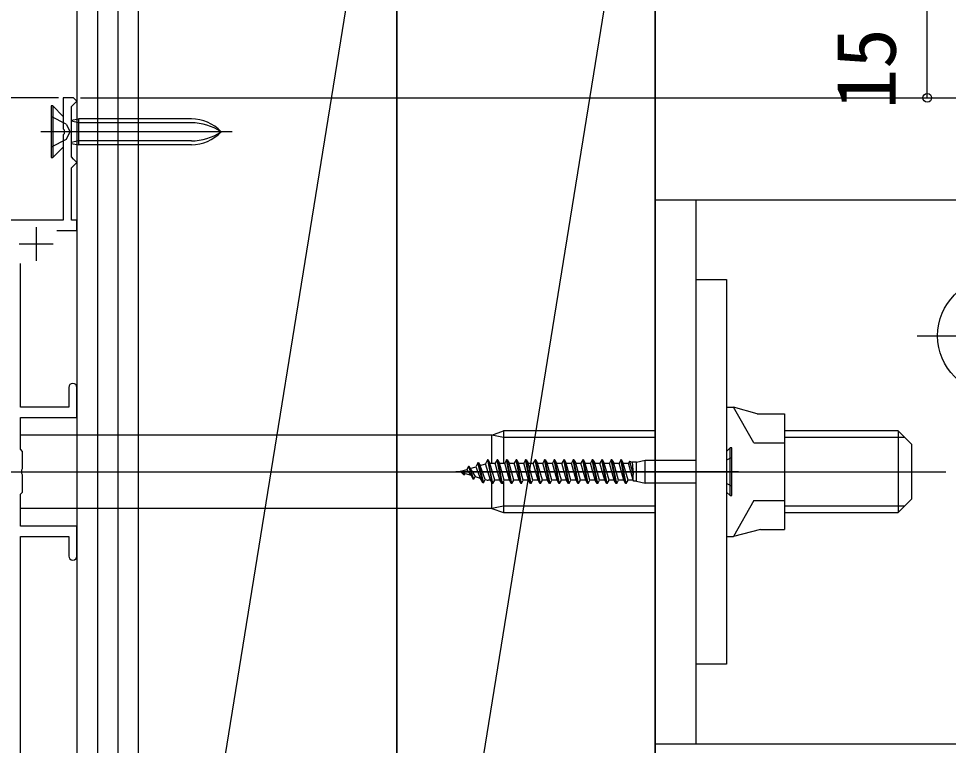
# Model space of a CAD drawing. Units: millimetres, scale not verified. Extents: x -525 to 525, y -782 to 778.
# Drawn here: x 206.4 to 343.1, y -358.1 to -251.1 of the extents above; entities that cross this region are included whole.
import ezdxf
from ezdxf.enums import TextEntityAlignment as Align

# ---------------------------------------------------------------- set-up
doc = ezdxf.new("R2010")
doc.units = ezdxf.units.MM
doc.header["$LTSCALE"] = 4
for name, color, linetype in [('0-2_YKK_11', 7, 'Continuous'), ('0-4_YKK_13', 4, 'Continuous'), ('0-5_YKK_D', 6, 'Continuous'), ('0-7_YSS_K', 3, 'Continuous')]:
    doc.layers.add(name, color=color, linetype=linetype)
doc.styles.add('ＭＳ ゴシック', font='')
doc.styles.get('ＭＳ ゴシック').set_extended_font_data('MS Gothic')

msp = doc.modelspace()

# ---------------------------------------------------------------- linework, layer by layer
at = {"layer": '0-2_YKK_11'}
for p, q in [((209, -281.8), (209, -286.8)), ((206.5, -284.3), (211.5, -284.3))]:
    msp.add_line(p, q, dxfattribs=at)
for points in [[(212.059, -282.3), (215, -282.3), (215, -280.8), (214.2, -280.8), (214.2, -273.1), (214.5, -272.8), (215, -272.3), (214.5, -271.8), (214.2, -271.5), (214.2, -264.1), (214.5, -263.8), (215, -263.3), (214.5, -262.8), (213, -262.8), (213, -267.342), (213.12, -267.525), (213.12, -268.075), (213, -268.258), (213, -280.8), (195, -280.8), (155.95, -282.752)], [(213.8, -305.4), (213.8, -308.3), (206.7, -308.3), (206.7, -287.172)], [(215, -330.2), (215, -325.8), (206.7, -325.8), (206.7, -321.1), (207, -320.8), (207, -318.258), (206.88, -318.075), (206.88, -317.525), (207, -317.342), (207, -314.8), (206.7, -314.5), (206.7, -309.8), (215, -309.8), (215, -305.4)], [(206.7, -361.138), (206.7, -327.3), (213.8, -327.3), (213.8, -330.2)]]:
    msp.add_lwpolyline(points, dxfattribs=at)
for centre, start, end in [((214.4, -305.4), 90.00001, 179.99999), ((214.4, -305.4), 0.00001, 89.99999), ((214.4, -330.2), 180.00001, 269.99999), ((214.4, -330.2), 270.00001, 359.99999)]:
    msp.add_arc(centre, 0.6, start, end, dxfattribs=at)
at = {"layer": '0-4_YKK_13'}
for p, q in [((213, -265.55), (211.45, -264)), ((211.45, -264), (211.45, -271.6)), ((213.416, -266.655), (211.2, -265.55)), ((214.2, -266.086), (215.237, -265.9)), ((215.237, -266.475), (214.2, -266.221)), ((231.819, -265.9), (215.237, -265.9)), ((215.237, -265.9), (215.237, -269.7)), ((231.819, -266.475), (215.237, -266.475)), ((237.798, -267.8), (209.69, -267.8)), ((213.416, -266.655), (214.025, -267.8)), ((213.416, -268.945), (214.025, -267.8)), ((213.416, -268.945), (211.2, -270.05)), ((215.237, -269.125), (214.2, -269.379)), ((231.819, -269.125), (215.237, -269.125)), ((213, -270.05), (211.45, -271.6)), ((214.2, -269.514), (215.237, -269.7)), ((231.819, -269.7), (215.237, -269.7)), ((211.2, -271.6), (211.45, -271.6)), ((306, -357.8), (306, -277.8)), ((338.5, -297.8), (361.5, -297.8)), ((310.5, -308.3), (311.5, -308.3)), ((315, -309.3), (311.5, -308.3)), ((314.5, -313.557), (311.5, -308.3)), ((315, -309.3), (319, -309.3)), ((319, -309.3), (319, -326.3)), ((276, -312.4), (277.7, -311.8)), ((277.7, -312.75), (276, -312.4)), ((276, -316.56), (276, -312.4)), ((277.7, -311.8), (277.7, -316.56)), ((300, -311.8), (277.7, -311.8)), ((300, -312.75), (277.7, -312.75)), ((335.7, -311.8), (319, -311.8)), ((336.65, -312.75), (319, -312.75)), ((335.7, -311.8), (335.7, -323.8)), ((335.7, -311.8), (337.7, -313.8)), ((310.5, -314.8), (311, -314.3)), ((311, -321.3), (311, -314.3)), ((314.5, -313.557), (319, -313.557)), ((337.7, -321.8), (337.7, -313.8)), ((311.25, -315.7), (310.5, -316.074)), ((272.55, -317.01), (272.307, -317.477)), ((272.66, -317.01), (272.55, -317.01)), ((272.55, -317.01), (273.25, -318.89)), ((272.66, -317.01), (272.822, -317.32)), ((273.35, -318.89), (272.66, -317.01)), ((272.822, -317.32), (273.65, -317.066)), ((273.95, -316.49), (273.65, -317.066)), ((273.65, -317.066), (274.284, -318.728)), ((274.05, -316.49), (273.95, -316.49)), ((274.65, -319.43), (273.95, -316.49)), ((274.05, -316.49), (274.254, -316.882)), ((274.05, -316.49), (274.75, -319.43)), ((274.254, -316.882), (275.055, -316.637)), ((275.001, -318.947), (274.254, -316.882)), ((275.35, -316.07), (275.055, -316.637)), ((275.785, -319.04), (275.055, -316.637)), ((275.45, -316.07), (275.35, -316.07)), ((275.35, -316.07), (276.05, -319.55)), ((276.15, -319.55), (275.45, -316.07)), ((276.415, -319.04), (275.705, -316.56)), ((276.75, -316.05), (276.485, -316.56)), ((277.185, -319.04), (276.485, -316.56)), ((277.45, -319.55), (276.75, -316.05)), ((276.85, -316.05), (276.75, -316.05)), ((277.55, -319.55), (276.85, -316.05)), ((277.815, -319.04), (277.115, -316.56)), ((278.15, -316.05), (277.885, -316.56)), ((278.585, -319.04), (277.885, -316.56)), ((278.85, -319.55), (278.15, -316.05)), ((278.25, -316.05), (278.15, -316.05)), ((278.95, -319.55), (278.25, -316.05)), ((279.215, -319.04), (278.515, -316.56)), ((279.55, -316.05), (279.285, -316.56)), ((279.985, -319.04), (279.285, -316.56)), ((280.25, -319.55), (279.55, -316.05)), ((279.65, -316.05), (279.55, -316.05)), ((280.35, -319.55), (279.65, -316.05)), ((280.615, -319.04), (279.915, -316.56)), ((280.95, -316.05), (280.685, -316.56)), ((281.385, -319.04), (280.685, -316.56)), ((281.65, -319.55), (280.95, -316.05)), ((281.05, -316.05), (280.95, -316.05)), ((281.75, -319.55), (281.05, -316.05)), ((282.015, -319.04), (281.315, -316.56)), ((282.35, -316.05), (282.085, -316.56)), ((282.785, -319.04), (282.085, -316.56)), ((283.05, -319.55), (282.35, -316.05)), ((282.45, -316.05), (282.35, -316.05)), ((283.15, -319.55), (282.45, -316.05)), ((283.415, -319.04), (282.715, -316.56)), ((283.75, -316.05), (283.485, -316.56)), ((284.185, -319.04), (283.485, -316.56)), ((284.45, -319.55), (283.75, -316.05)), ((283.85, -316.05), (283.75, -316.05)), ((284.55, -319.55), (283.85, -316.05)), ((284.815, -319.04), (284.115, -316.56)), ((285.15, -316.05), (284.885, -316.56)), ((285.585, -319.04), (284.885, -316.56)), ((285.85, -319.55), (285.15, -316.05)), ((285.25, -316.05), (285.15, -316.05)), ((285.95, -319.55), (285.25, -316.05)), ((286.215, -319.04), (285.515, -316.56)), ((286.55, -316.05), (286.285, -316.56)), ((286.985, -319.04), (286.285, -316.56)), ((287.25, -319.55), (286.55, -316.05)), ((286.65, -316.05), (286.55, -316.05)), ((287.35, -319.55), (286.65, -316.05)), ((287.615, -319.04), (286.915, -316.56)), ((287.95, -316.05), (287.685, -316.56)), ((288.385, -319.04), (287.685, -316.56)), ((288.65, -319.55), (287.95, -316.05)), ((288.05, -316.05), (287.95, -316.05)), ((288.75, -319.55), (288.05, -316.05)), ((289.015, -319.04), (288.315, -316.56)), ((289.35, -316.05), (289.085, -316.56)), ((289.785, -319.04), (289.085, -316.56)), ((290.05, -319.55), (289.35, -316.05)), ((289.45, -316.05), (289.35, -316.05)), ((289.45, -316.05), (289.715, -316.56)), ((290.15, -319.55), (289.45, -316.05)), ((290.415, -319.04), (289.715, -316.56)), ((289.715, -316.56), (290.485, -316.56)), ((290.75, -316.05), (290.485, -316.56)), ((291.185, -319.04), (290.485, -316.56)), ((291.45, -319.55), (290.75, -316.05)), ((290.85, -316.05), (290.75, -316.05)), ((290.85, -316.05), (291.115, -316.56)), ((291.55, -319.55), (290.85, -316.05)), ((291.815, -319.04), (291.115, -316.56)), ((291.115, -316.56), (291.885, -316.56)), ((292.15, -316.05), (291.885, -316.56)), ((292.585, -319.04), (291.885, -316.56)), ((292.25, -316.05), (292.15, -316.05)), ((292.85, -319.55), (292.15, -316.05)), ((292.25, -316.05), (292.515, -316.56)), ((292.95, -319.55), (292.25, -316.05)), ((293.215, -319.04), (292.515, -316.56)), ((292.515, -316.56), (293.285, -316.56)), ((293.55, -316.05), (293.285, -316.56)), ((293.985, -319.04), (293.285, -316.56)), ((293.65, -316.05), (293.55, -316.05)), ((294.25, -319.55), (293.55, -316.05)), ((293.65, -316.05), (293.915, -316.56)), ((294.35, -319.55), (293.65, -316.05)), ((294.615, -319.04), (293.915, -316.56)), ((293.915, -316.56), (294.685, -316.56)), ((294.95, -316.05), (294.685, -316.56)), ((295.385, -319.04), (294.685, -316.56)), ((295.05, -316.05), (294.95, -316.05)), ((295.65, -319.55), (294.95, -316.05)), ((295.05, -316.05), (295.315, -316.56)), ((295.75, -319.55), (295.05, -316.05)), ((296.015, -319.04), (295.315, -316.56)), ((295.315, -316.56), (296.085, -316.56)), ((296.246, -316.25), (296.085, -316.56)), ((296.785, -319.04), (296.085, -316.56)), ((296.246, -316.25), (296.632, -316.4)), ((296.246, -316.25), (296.785, -318.194)), ((297.25, -316.4), (296.632, -316.4)), ((296.632, -316.4), (296.785, -318.129)), ((297.25, -316.4), (298.549, -316.1)), ((297.25, -319.2), (297.25, -316.4)), ((298.549, -316.1), (306, -316.1)), ((298.549, -319.5), (298.549, -316.1)), ((174.7, -317.8), (342.7, -317.8)), ((312.25, -317.8), (270.719, -317.8)), ((271.25, -317.8), (271.376, -317.762)), ((271.25, -317.8), (271.476, -317.869)), ((271.437, -317.706), (271.376, -317.762)), ((271.85, -318.27), (271.376, -317.762)), ((272.065, -318.049), (271.437, -317.706)), ((271.95, -318.27), (271.437, -317.706)), ((271.48, -317.73), (272.307, -317.477)), ((271.95, -318.27), (271.85, -318.27)), ((271.95, -318.27), (272.065, -318.049)), ((272.065, -318.049), (272.954, -318.321)), ((272.954, -318.321), (272.307, -317.477)), ((272.822, -317.32), (273.551, -318.504)), ((310.5, -317.8), (306, -317.8)), ((273.35, -318.89), (273.551, -318.504)), ((273.551, -318.504), (274.284, -318.728)), ((274.75, -319.43), (275.001, -318.947)), ((275.001, -318.947), (275.192, -319.005)), ((275.785, -319.04), (275.425, -319.04)), ((276, -323.2), (276, -319.454)), ((276.15, -319.55), (276.415, -319.04)), ((277.185, -319.04), (276.415, -319.04)), ((277.55, -319.55), (277.815, -319.04)), ((277.7, -319.262), (277.7, -323.8)), ((278.585, -319.04), (277.815, -319.04)), ((278.95, -319.55), (279.215, -319.04)), ((279.985, -319.04), (279.215, -319.04)), ((280.35, -319.55), (280.615, -319.04)), ((281.385, -319.04), (280.615, -319.04)), ((281.75, -319.55), (282.015, -319.04)), ((282.785, -319.04), (282.015, -319.04)), ((283.15, -319.55), (283.415, -319.04)), ((284.185, -319.04), (283.415, -319.04)), ((284.55, -319.55), (284.815, -319.04)), ((285.585, -319.04), (284.815, -319.04)), ((285.95, -319.55), (286.215, -319.04)), ((286.985, -319.04), (286.215, -319.04)), ((287.35, -319.55), (287.615, -319.04)), ((288.385, -319.04), (287.615, -319.04)), ((288.75, -319.55), (289.015, -319.04)), ((289.785, -319.04), (289.015, -319.04)), ((290.05, -319.55), (289.785, -319.04)), ((290.15, -319.55), (290.05, -319.55)), ((290.15, -319.55), (290.415, -319.04)), ((291.185, -319.04), (290.415, -319.04)), ((291.45, -319.55), (291.185, -319.04)), ((291.55, -319.55), (291.45, -319.55)), ((291.55, -319.55), (291.815, -319.04)), ((292.585, -319.04), (291.815, -319.04)), ((292.95, -319.55), (293.215, -319.04)), ((293.985, -319.04), (293.215, -319.04)), ((294.35, -319.55), (294.615, -319.04)), ((295.385, -319.04), (294.615, -319.04)), ((295.75, -319.55), (296.015, -319.04)), ((296.785, -319.04), (296.015, -319.04)), ((297.25, -319.2), (296.868, -319.2)), ((297.25, -319.2), (298.549, -319.5)), ((306, -319.5), (298.549, -319.5)), ((311.25, -319.9), (310.5, -319.526)), ((310.5, -320.8), (311, -321.3)), ((314.5, -322.043), (311.5, -327.3)), ((314.5, -322.043), (319, -322.043)), ((335.7, -323.8), (337.7, -321.8)), ((277.7, -322.85), (276, -323.2)), ((276, -323.2), (277.7, -323.8)), ((300, -322.85), (277.7, -322.85)), ((277.7, -323.8), (300, -323.8)), ((336.65, -322.85), (319, -322.85)), ((319, -323.8), (335.7, -323.8)), ((315.487, -326.3), (311.5, -327.3)), ((315.487, -326.3), (319, -326.3)), ((310.5, -327.3), (311.5, -327.3)), ((300, -357.8), (420, -357.8))]:
    msp.add_line(p, q, dxfattribs=at)
for points in [[(211.45, -264), (211.2, -264), (211.2, -271.6)], [(300, -357.8), (300, -277.8), (420, -277.8)], [(276, -312.4), (215, -312.4), (206.7, -312.4)], [(311, -321.3), (311.25, -321.3), (311.25, -314.3), (311, -314.3)], [(275.45, -316.07), (275.705, -316.56), (276.485, -316.56)], [(276.85, -316.05), (277.115, -316.56), (277.885, -316.56)], [(278.25, -316.05), (278.515, -316.56), (279.285, -316.56)], [(279.65, -316.05), (279.915, -316.56), (280.685, -316.56)], [(281.05, -316.05), (281.315, -316.56), (282.085, -316.56)], [(282.45, -316.05), (282.715, -316.56), (283.485, -316.56)], [(283.85, -316.05), (284.115, -316.56), (284.885, -316.56)], [(285.25, -316.05), (285.515, -316.56), (286.285, -316.56)], [(286.65, -316.05), (286.915, -316.56), (287.685, -316.56)], [(288.05, -316.05), (288.315, -316.56), (289.085, -316.56)], [(273.35, -318.89), (273.25, -318.89), (272.954, -318.321)], [(296.868, -319.2), (296.785, -319.04), (296.785, -318.129)], [(274.75, -319.43), (274.65, -319.43), (274.284, -318.728)], [(276.15, -319.55), (276.05, -319.55), (275.785, -319.04)], [(277.55, -319.55), (277.45, -319.55), (277.185, -319.04)], [(278.95, -319.55), (278.85, -319.55), (278.585, -319.04)], [(280.35, -319.55), (280.25, -319.55), (279.985, -319.04)], [(281.75, -319.55), (281.65, -319.55), (281.385, -319.04)], [(283.15, -319.55), (283.05, -319.55), (282.785, -319.04)], [(284.55, -319.55), (284.45, -319.55), (284.185, -319.04)], [(285.95, -319.55), (285.85, -319.55), (285.585, -319.04)], [(287.35, -319.55), (287.25, -319.55), (286.985, -319.04)], [(288.75, -319.55), (288.65, -319.55), (288.385, -319.04)], [(292.95, -319.55), (292.85, -319.55), (292.585, -319.04)], [(294.35, -319.55), (294.25, -319.55), (293.985, -319.04)], [(295.75, -319.55), (295.65, -319.55), (295.385, -319.04)], [(276, -323.2), (215, -323.2), (206.7, -323.2)]]:
    msp.add_lwpolyline(points, dxfattribs=at)
msp.add_lwpolyline([(306, -346.084), (306, -289.516), (310.5, -289.516), (310.5, -346.084)], close=True, dxfattribs=at)
msp.add_circle((350, -297.8), 8.5, dxfattribs=at)
for centre, radius, start, end in [((231.819, -271.9), 6, 43.10467, 90), ((231.819, -274.379), 7.904, 56.3423, 90), ((231.819, -263.7), 6, 270, 316.89533), ((231.819, -261.221), 7.904, 270, 303.6577), ((275.425, -318.24), 0.8, 253, 270)]:
    msp.add_arc(centre, radius, start, end, dxfattribs=at)
at = {"layer": '0-5_YKK_D'}
for p, q in [((340, -262.8), (340, -247.8)), ((212.3, -262.8), (94, -262.8)), ((212.3, -262.8), (114, -262.8)), ((215.5, -262.8), (341, -262.8)), ((215.5, -262.8), (381, -262.8))]:
    msp.add_line(p, q, dxfattribs=at)
msp.add_circle((340, -262.8), 0.637, dxfattribs=at)
at = {"layer": '0-7_YSS_K'}
for p, q in [((215, -191.3), (215, -514.3)), ((218, -191.3), (218, -514.3)), ((221, -191.3), (221, -514.3)), ((224, -191.3), (224, -514.3)), ((262, -203.3), (224, -438.3)), ((300, -203.3), (262, -438.3))]:
    msp.add_line(p, q, dxfattribs=at)
for points in [[(224, -203.3), (224, -438.3), (262, -438.3), (262, -203.3)], [(262, -203.3), (262, -438.3), (300, -438.3), (300, -203.3)]]:
    msp.add_lwpolyline(points, close=True, dxfattribs=at)
msp.add_lwpolyline([(440, -203.3), (300, -203.3), (300, -438.3)], dxfattribs=at)

# ---------------------------------------------------------------- texts
at = {"layer": '0-5_YKK_D', "style": 'ＭＳ ゴシック'}
msp.add_text('15', height=8.798, rotation=90, dxfattribs=at).set_placement((338, -264.505), align=Align.BOTTOM_LEFT)

doc.saveas('drawing.dxf')
